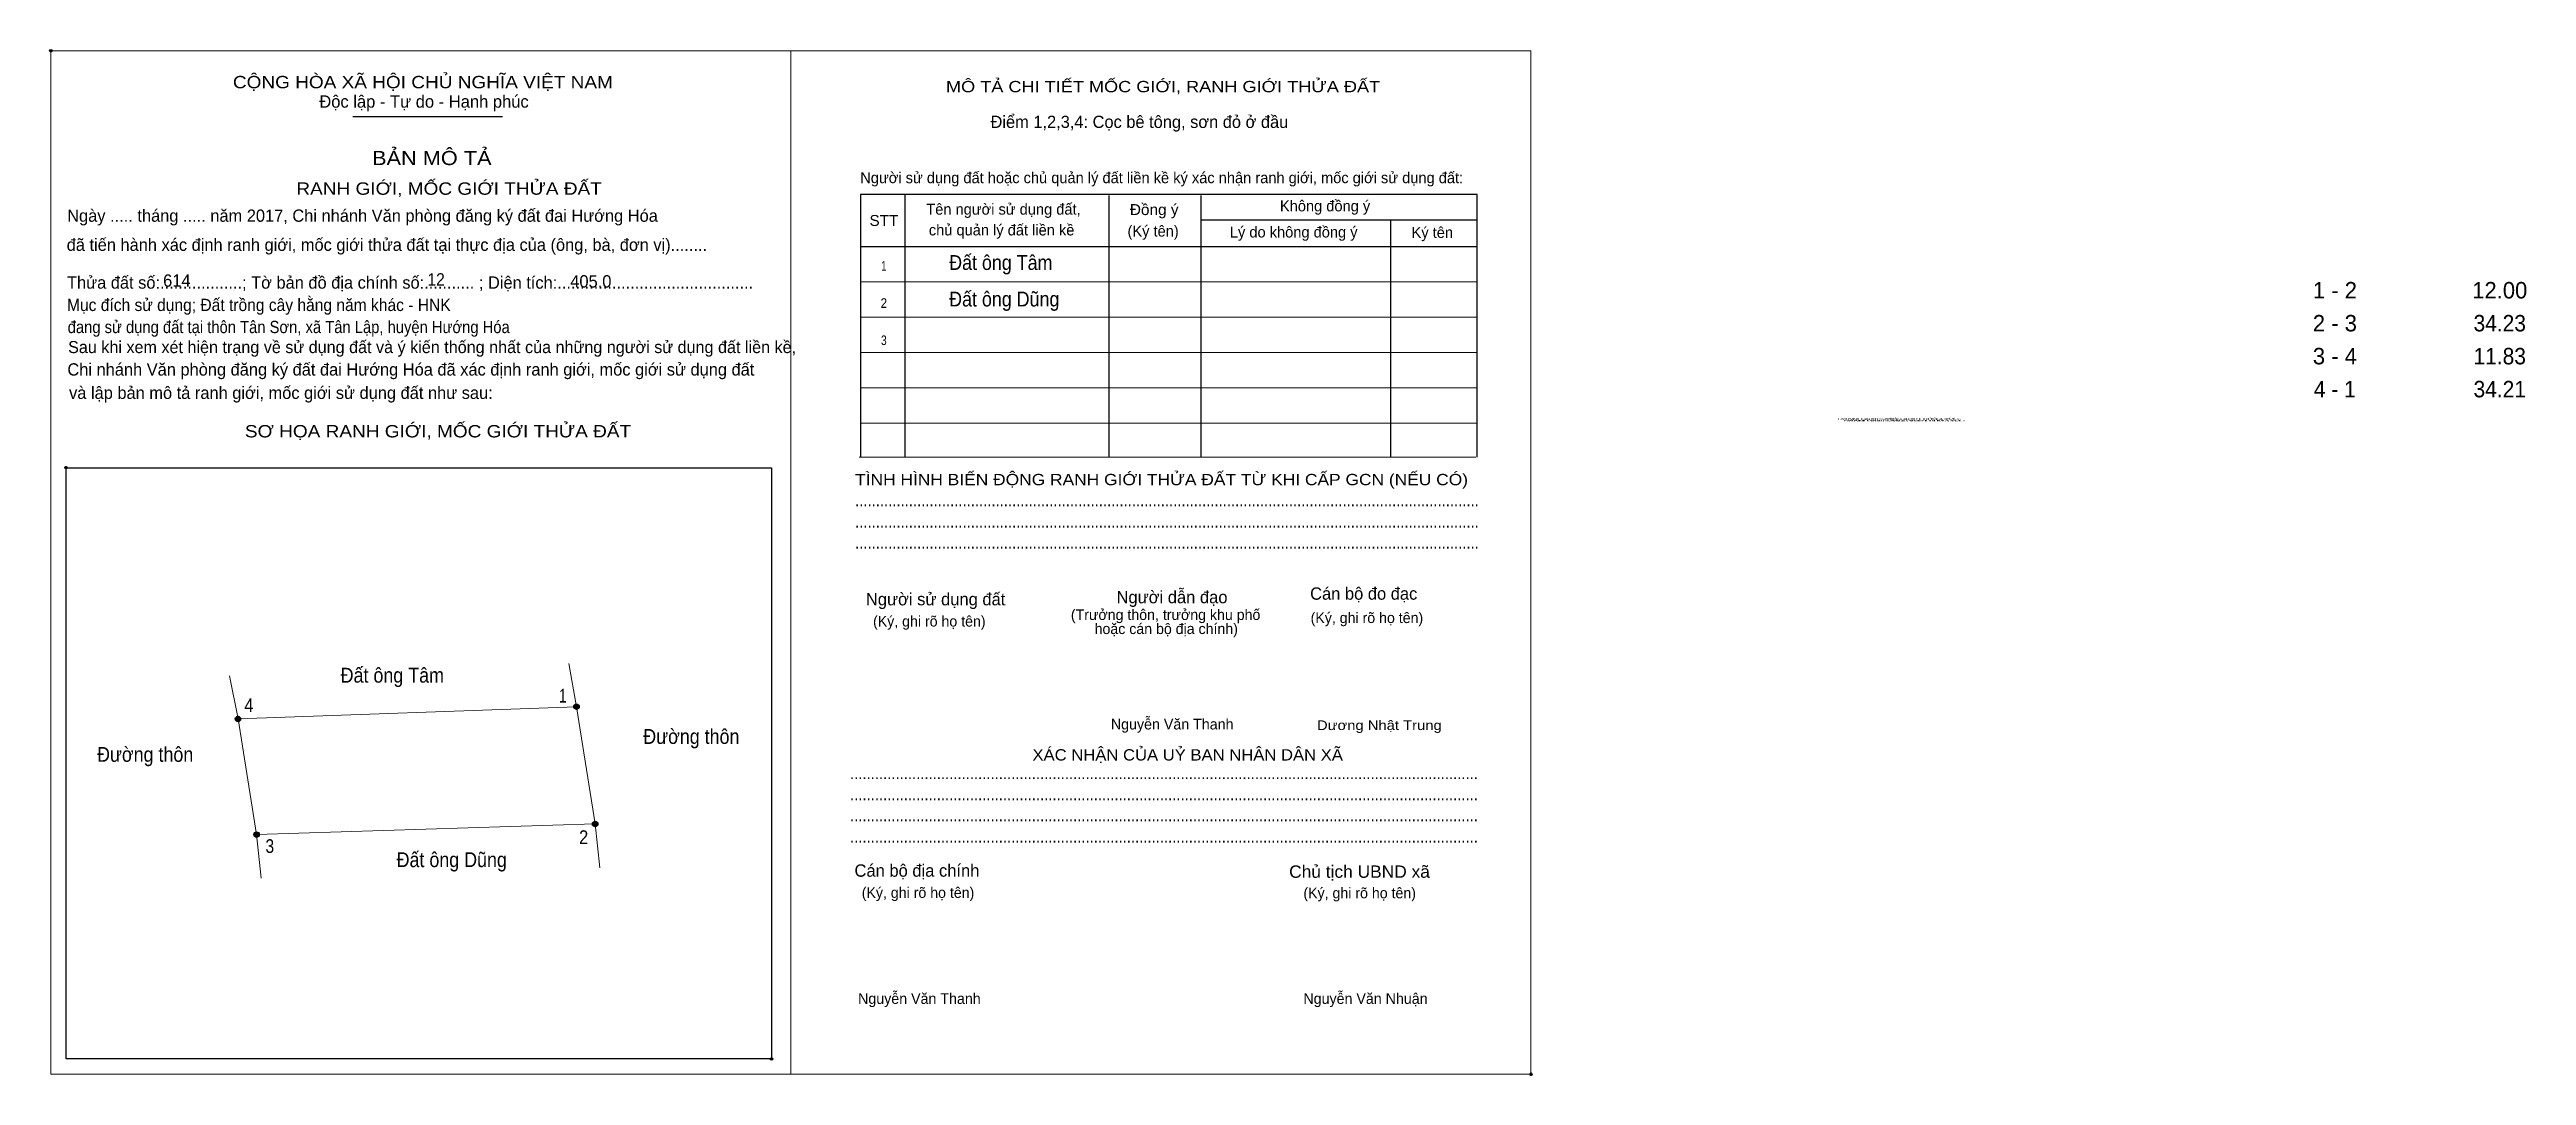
# Model space of a CAD drawing. Header units: metres. Extents: x 548056 to 548307, y 1837689 to 1837792.
import ezdxf
from ezdxf.enums import TextEntityAlignment as Align

# ---------------------------------------------------------------- set-up
doc = ezdxf.new("R2010")
doc.units = ezdxf.units.M
doc.header["$LTSCALE"] = 0.5
doc.header["$PDMODE"] = 32
doc.header["$PDSIZE"] = 0.25
for name, color, linetype, lineweight in [('1', 7, 'Continuous', 25), ('10', 7, 'Continuous', 13), ('11', 7, 'Continuous', 25), ('2', 7, 'Continuous', 13), ('27', 7, 'Continuous', 13)]:
    doc.layers.add(name, color=color, linetype=linetype, lineweight=lineweight)
for name, color, linetype in [('13', 7, 'Continuous'), ('52', 7, 'Continuous'), ('6', 7, 'Continuous'), ('60', 7, 'Continuous'), ('9', 7, 'Continuous')]:
    doc.layers.add(name, color=color, linetype=linetype)

msp = doc.modelspace()

# ---------------------------------------------------------------- hatches: boundary and pattern name
at = {"layer": '11'}
for points in [[(548075.7175, 1837724.7, 1), (548075.1625, 1837724.7, 1)], [(548075.7175, 1837724.7, 1), (548075.1625, 1837724.7, 1)], [(548109.9075, 1837725.94, 1), (548109.3525, 1837725.94, 1)], [(548111.7975, 1837714.09, 1), (548111.2425, 1837714.09, 1)], [(548077.5875, 1837713.02, 1), (548077.0325, 1837713.02, 1)]]:
    msp.add_hatch(color=256, dxfattribs=at).paths.add_polyline_path(points)

# ---------------------------------------------------------------- linework, layer by layer
at = {"layer": '1'}
for p, q in [((548087.04, 1837785.59), (548102.16, 1837785.59)), ((548142.79, 1837777.7), (548142.79, 1837751.15)), ((548163.41, 1837777.6), (548163.41, 1837751.15)), ((548172.72, 1837777.6), (548172.72, 1837751.15)), ((548172.72, 1837775.14), (548200.61, 1837775.14)), ((548191.87, 1837775.14), (548191.87, 1837751.15)), ((548138.31, 1837772.43), (548200.61, 1837772.43))]:
    msp.add_line(p, q, dxfattribs=at)
at = {"layer": '1', "lineweight": 13}
for p, q in [((548138.31, 1837768.86), (548200.61, 1837768.86)), ((548138.31, 1837765.29), (548200.61, 1837765.29)), ((548138.31, 1837761.73), (548200.61, 1837761.73)), ((548138.31, 1837758.16), (548200.61, 1837758.16)), ((548138.31, 1837754.6), (548200.61, 1837754.6)), ((548138.2, 1837751.15), (548200.5, 1837751.15))]:
    msp.add_line(p, q, dxfattribs=at)
at = {"layer": '1'}
msp.add_lwpolyline([(548200.61, 1837751.15), (548200.61, 1837777.7), (548138.31, 1837777.7), (548138.31, 1837751.15)], dxfattribs=at)
msp.add_lwpolyline([(548058.06, 1837750.09), (548129.33, 1837750.09), (548129.33, 1837690.34), (548058.06, 1837690.34)], close=True, dxfattribs=at)
for p in [(548056.52, 1837792.22), (548056.53, 1837792.22), (548058.05, 1837750.09), (548058.06, 1837750.09), (548129.33, 1837690.34), (548206.06, 1837688.8), (548206.07, 1837688.8)]:
    msp.add_point(p, dxfattribs=at)
at = {"layer": '10'}
msp.add_lwpolyline([(548075.44, 1837724.7), (548109.63, 1837725.94), (548111.52, 1837714.09), (548077.31, 1837713.02)], close=True, dxfattribs=at)
at = {"layer": '11'}
for centre in [(548075.44, 1837724.7), (548075.44, 1837724.7), (548109.63, 1837725.94), (548111.52, 1837714.09), (548077.31, 1837713.02)]:
    msp.add_circle(centre, 0.2775, dxfattribs=at)
at = {"layer": '2'}
for points in [[(548056.52, 1837792.22), (548131.29, 1837792.22), (548131.29, 1837688.8), (548056.52, 1837688.8)], [(548131.29, 1837792.22), (548206.06, 1837792.22), (548206.06, 1837688.8), (548131.29, 1837688.8)], [(548131.29, 1837792.22), (548206.06, 1837792.22), (548206.06, 1837688.8), (548131.29, 1837688.8)]]:
    msp.add_lwpolyline(points, close=True, dxfattribs=at)
at = {"layer": '27'}
for p, q in [((548109.63, 1837725.94), (548108.87, 1837730.31)), ((548075.44, 1837724.7), (548074.57, 1837729.06)), ((548077.31, 1837713.02), (548077.77, 1837708.6)), ((548111.52, 1837714.09), (548111.98, 1837709.67))]:
    msp.add_line(p, q, dxfattribs=at)

# ---------------------------------------------------------------- texts
at = {"layer": '1'}
for s, height, width, p in [('CỘNG HÒA XÃ HỘI CHỦ NGHĨA VIỆT NAM', 1.248, 1.15, (548074.92, 1837788.43)), ('RANH GIỚI, MỐC GIỚI THỬA ĐẤT', 1.249, 1.15, (548081.33, 1837777.67)), ('Đồng ý', 1.105, 1.05, (548165.54, 1837775.62)), ('STT', 1.105, 1.05, (548139.23, 1837774.52)), ('Mục đích sử dụng; Đất trồng cây hằng năm khác - HNK', 1.239, 0.95, (548058.16, 1837765.92)), ('đang sử dụng đất tại thôn Tân Sơn, xã Tân Lập, huyện Hướng Hóa', 1.239, 0.9, (548058.23, 1837763.69)), ('SƠ HỌA RANH GIỚI, MỐC GIỚI THỬA ĐẤT', 1.249, 1.15, (548076.13, 1837753.15)), ('RANH GIỚI, MỐC GIỚI THỬA ĐẤT', 0.1562, 3.55, (548237.04, 1837754.93)), ('RANH GIỚI, MỐC GIỚI THỬA ĐẤT', 0.1562, 3.55, (548237.5, 1837754.93)), ('RANH GIỚI, MỐC GIỚI THỬA ĐẤT', 0.1562, 3.55, (548237.65, 1837754.76)), ('RANH GIỚI, MỐC GIỚI THỬA ĐẤT', 0.1562, 3.55, (548238.11, 1837754.76)), ('TÌNH HÌNH BIẾN ĐỘNG RANH GIỚI THỬA ĐẤT TỪ KHI CẤP GCN (NẾU CÓ)', 1.141, 1.15, (548137.78, 1837748.32)), ('.......................................................................................................................................................', 1.248, 0.9, (548137.78, 1837746.18)), ('.......................................................................................................................................................', 1.248, 0.9, (548137.78, 1837744.04)), ('.......................................................................................................................................................', 1.248, 0.9, (548137.78, 1837741.9)), ('Dương Nhật Trung', 0.9713, 1.15, (548184.44, 1837723.58)), ('........................................................................................................................................................', 1.248, 0.9, (548137.27, 1837718.62)), ('........................................................................................................................................................', 1.248, 0.9, (548137.27, 1837716.48)), ('........................................................................................................................................................', 1.248, 0.9, (548137.27, 1837714.35)), ('........................................................................................................................................................', 1.248, 0.9, (548137.27, 1837712.21)), ('Chủ tịch UBND xã', 1.248, 1.05, (548181.63, 1837708.65))]:
    msp.add_text(s, height=height, dxfattribs=dict(at, width=width)).set_placement(p)
for s, height, width, p in [('MÔ TẢ CHI TIẾT MỐC GIỚI, RANH GIỚI THỬA ĐẤT', 1.141, 1.2, (548168.895, 1837788.03)), ('BẢN MÔ TẢ', 1.427, 1.15, (548095.015, 1837780.67)), ('XÁC NHẬN CỦA UỶ BAN NHÂN DÂN XÃ', 1.142, 1.1, (548171.38, 1837720.5))]:
    msp.add_text(s, height=height, dxfattribs=dict(at, width=width)).set_placement(p, align=Align.CENTER)
for s, height, p in [('Độc lập - Tự do - Hạnh phúc', 1.248, (548083.65, 1837786.47)), ('Điểm 1,2,3,4: Cọc bê tông, sơn đỏ ở đầu', 1.239, (548151.46, 1837784.42)), ('Người sử dụng đất hoặc chủ quản lý đất liền kề ký xác nhận ranh giới, mốc giới sử dụng đất:', 1.105, (548138.3, 1837778.84)), ('Tên người sử dụng đất,', 1.105, (548144.97, 1837775.66)), ('Không đồng ý', 1.105, (548180.7, 1837775.99)), ('Ngày ..... tháng ..... năm 2017, Chi nhánh Văn phòng đăng ký đất đai Hướng Hóa', 1.239, (548058.18, 1837774.94)), ('chủ quản lý đất liền kề', 1.105, (548145.23, 1837773.56)), ('(Ký tên)', 1.105, (548165.3, 1837773.45)), ('Lý do không đồng ý', 1.105, (548175.64, 1837773.35)), ('Ký tên', 1.105, (548194, 1837773.31)), (' đã tiến hành xác định ranh giới, mốc giới thửa đất tại thực địa của (ông, bà, đơn vị)........', 1.239, (548057.67, 1837772)), ('Thửa đất số:..................; Tờ bản đồ địa chính số:........... ; Diện tích:...........................................', 1.239, (548058.16, 1837768.18)), ('Sau khi xem xét hiện trạng về sử dụng đất và ý kiến thống nhất của những người sử dụng đất liền kề,', 1.22, (548058.27, 1837761.67)), ('Chi nhánh Văn phòng đăng ký đất đai Hướng Hóa đã xác định ranh giới, mốc giới sử dụng đất', 1.239, (548058.2, 1837759.4)), (' và lập bản mô tả ranh giới, mốc giới sử dụng đất như sau:', 1.239, (548057.91, 1837757.04)), ('Người sử dụng đất', 1.248, (548138.87, 1837736.18)), ('Người dẫn đạo', 1.248, (548164.19, 1837736.39)), ('Cán bộ đo đạc', 1.245, (548183.75, 1837736.75)), ('(Ký, ghi rõ họ tên)', 1.07, (548139.59, 1837734.04)), ('(Ký, ghi rõ họ tên)', 1.07, (548183.8, 1837734.39)), ('Nguyễn Văn Thanh', 1.075, (548163.62, 1837723.64)), ('Cán bộ địa chính', 1.248, (548137.72, 1837708.76)), ('(Ký, ghi rõ họ tên)', 1.07, (548138.45, 1837706.62)), ('(Ký, ghi rõ họ tên)', 1.07, (548183.07, 1837706.58)), ('Nguyễn Văn Thanh', 1.075, (548138.08, 1837695.91)), ('Nguyễn Văn Nhuận', 1.075, (548183.07, 1837695.91))]:
    msp.add_text(s, height=height, dxfattribs=at).set_placement(p)
for s, p in [('(Trưởng thôn, trưởng khu phố', (548169.15, 1837734.7)), ('hoặc cán bộ địa chính)', (548169.215, 1837733.28))]:
    msp.add_text(s, height=1.07, dxfattribs=at).set_placement(p, align=Align.CENTER)
at = {"layer": '13', "width": 0.9}
for s, p in [('Đất ông Tâm', (548152.5, 1837770.07)), ('Đất ông Dũng', (548152.85, 1837766.38)), ('Đất ông Tâm', (548091.025, 1837728.37)), ('Đường thôn', (548066.055, 1837720.37)), ('Đường thôn', (548121.235, 1837722.18)), ('Đất ông Dũng', (548097.03, 1837709.73))]:
    msp.add_text(s, height=1.5, dxfattribs=at).set_placement(p, align=Align.CENTER)
at = {"layer": '52'}
for s, p in [('1 - 2', (548287.28, 1837767.19)), ('12.00', (548303.935, 1837767.19)), ('2 - 3', (548287.28, 1837763.86)), ('3 - 4', (548287.28, 1837760.53))]:
    msp.add_text(s, height=1.665, dxfattribs=at).set_placement(p, align=Align.CENTER)
at = {"layer": '52', "width": 0.95}
for s, p in [('34.23', (548303.935, 1837763.86)), ('11.83', (548303.935, 1837760.53)), ('4 - 1', (548287.275, 1837757.2)), ('34.21', (548303.935, 1837757.2))]:
    msp.add_text(s, height=1.665, dxfattribs=at).set_placement(p, align=Align.CENTER)
at = {"layer": '6'}
for s, p in [('614', (548067.87, 1837768.38)), ('405.0', (548109, 1837768.3))]:
    msp.add_text(s, height=1.244, dxfattribs=at).set_placement(p)
at = {"layer": '6', "width": 0.95}
msp.add_text('12', height=1.244, dxfattribs=at).set_placement((548094.57, 1837768.5))
at = {"layer": '60'}
for s, width, p in [('1', 0.75, (548140.685, 1837770)), ('2', 0.9, (548140.685, 1837766.24)), ('3', 0.8, (548140.68, 1837762.48))]:
    msp.add_text(s, height=0.9713, dxfattribs=dict(at, width=width)).set_placement(p, align=Align.CENTER)
at = {"layer": '9'}
for s, width, p in [('4', 0.9, (548076.54, 1837725.4)), ('1', 0.75, (548108.25, 1837726.36)), ('3', 0.85, (548078.65, 1837711.16)), ('2', 0.9, (548110.355, 1837712.06))]:
    msp.add_text(s, height=1.388, dxfattribs=dict(at, width=width)).set_placement(p, align=Align.CENTER)

doc.saveas('drawing.dxf')
